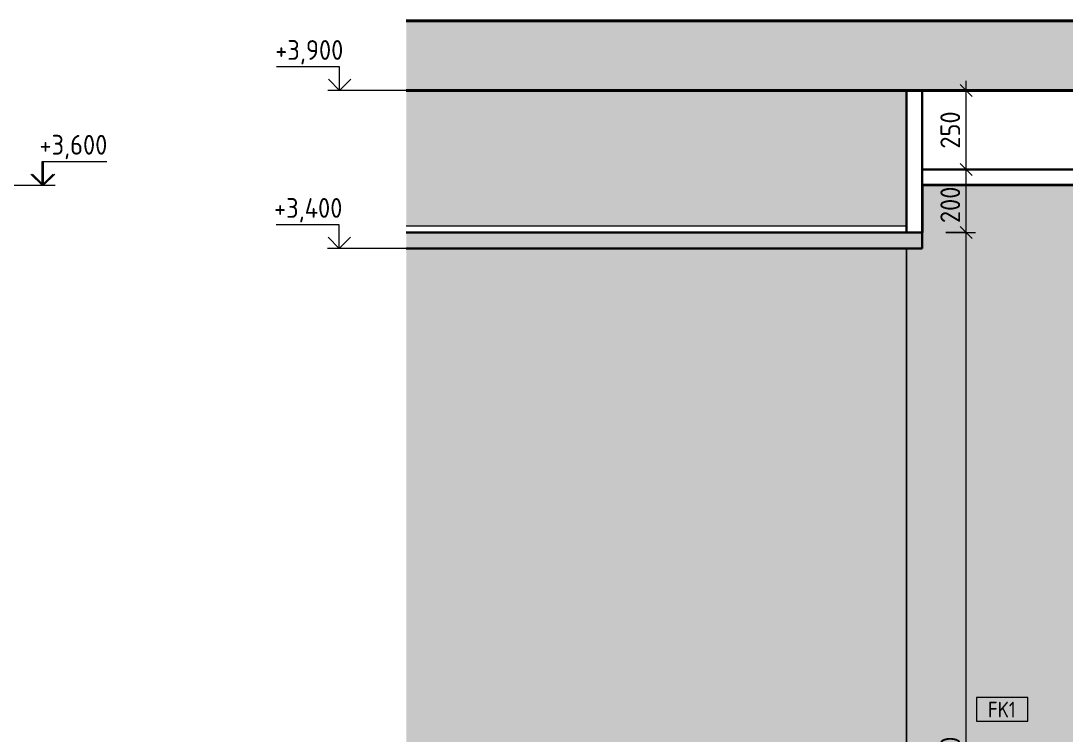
# Model space of a CAD drawing. Header units: millimetres. Extents: x 855 to 84199, y -1987 to 21700.
# Drawn here: x 78080 to 81388, y 1859 to 4120 of the extents above; entities that cross this region are included whole.
import ezdxf

# ---------------------------------------------------------------- set-up
doc = ezdxf.new("R2010")
doc.units = ezdxf.units.MM
for name, color, linetype, lineweight in [('A-ANNO-DIMS', 7, 'Continuous', 9), ('A-ANNO-DIMS-25', 7, 'Continuous', 9), ('A-WALL-IDEN', 7, 'Continuous', 9), ('A-WALL-PATT', 7, 'Continuous', 9), ('G-ANNO-DIMS', 7, 'Continuous', 9), ('G-ANNO-DIMS-1', 7, 'Continuous', 20), ('I-WALL', 7, 'Continuous', 9)]:
    doc.layers.add(name, color=color, linetype=linetype, lineweight=lineweight)
for name, color, linetype, lineweight, true_color in [('A-CLNG-1', 7, 'Continuous', 9, 0x787878), ('A-CLNG-FNSH-1', 7, 'Continuous', 30, 0x3c3c3c), ('A-FLOR-1', 7, 'Continuous', 9, 0x787878), ('A-FLOR-FNSH-1', 7, 'Continuous', 40, 0x3c3c3c), ('A-WALL-4', 7, 'Continuous', 30, 0x3c3c3c), ('A-WALL-FNSH-3', 7, 'Continuous', 30, 0x3c3c3c)]:
    doc.layers.add(name, color=color, linetype=linetype, lineweight=lineweight, true_color=true_color)
doc.styles.add('GOST Common_5', font='GOST_Common.ttf', dxfattribs={"width": 0.9, "height": 50})
doc.styles.add('ISOCPEUR_2', font='isocpeur.ttf', dxfattribs={"width": 0.9, "height": 62.5})
doc.dimstyles.new('ISO-2_5_0_9К_БОЛЬШОЙ_1', dxfattribs={"dimscale": 304.8, "dimtxt": 62.248823, "dimasz": 0.123031, "dimexe": 0.098425, "dimexo": 0.246063, "dimgap": 0, "dimtad": 1, "dimdec": 0, "dimrnd": 10, "dimzin": 0, "dimdsep": 46, "dimtxsty": 'ISOCPEUR_2', "dimblk1": 'OBLIQUE', "dimblk2": 'OBLIQUE', "dimsah": 1, "dimcen": 0.09, "dimdle": 0.098425, "dimazin": 0, "dimtfac": 1, "dimtdec": 4, "dimtix": 1, "dimtmove": 0, "dimatfit": 3, "dimfxl": 1, "dimtvp": 1, "dimtolj": 1, "dimtzin": 0, "dimarcsym": 2})
doc.dimstyles.new('ISO-2_5_0_9К_БОЛЬШОЙ_3', dxfattribs={"dimscale": 304.8, "dimtxt": 62.248823, "dimasz": 0.123031, "dimexe": 0.098425, "dimexo": 0.246063, "dimgap": 0, "dimtad": 1, "dimdec": 0, "dimrnd": 10, "dimzin": 0, "dimdsep": 46, "dimtxsty": 'ISOCPEUR_2', "dimblk1": 'OBLIQUE', "dimblk2": 'OBLIQUE', "dimsah": 1, "dimcen": 0.09, "dimdle": 0.098425, "dimazin": 0, "dimtfac": 1, "dimtdec": 4, "dimtix": 1, "dimtmove": 2, "dimatfit": 3, "dimfxl": 1, "dimtvp": 1, "dimtolj": 1, "dimtzin": 0, "dimarcsym": 2})

# ---------------------------------------------------------------- blocks, each defined once
blk = doc.blocks.new('Высотные отметки - Стрелка_Верх-17668718-Развертка 1_60-5')
at = {"layer": 'G-ANNO-DIMS'}
for p, q in [((110341, 75), (110141, 75)), ((110341, 0), (110341, 75)), ((110378.9, 0), (110303.9, 0))]:
    blk.add_line(p, q, dxfattribs=at)
at = {"layer": 'G-ANNO-DIMS-1'}
for q in [(110305.7, 35.4), (110376.4, 35.4)]:
    blk.add_line((110341, 0), q, dxfattribs=at)
blk = doc.blocks.new('М_стена_0001 - Типоразмер_без рамки-25382661-Развертка 1_60-6')
at = {"layer": 'A-WALL-IDEN'}
for p, q in [((-19943.6, 1738), (-20106.8, 1738)), ((-20106.8, 1738), (-20106.8, 1663)), ((-19943.6, 1663), (-19943.6, 1738)), ((-20106.8, 1663), (-19943.6, 1663))]:
    blk.add_line(p, q, dxfattribs=at)
blk = doc.blocks.new('DIMBLOCK128-Развертка 1_60-6')
at = {"layer": 'A-ANNO-DIMS-25'}
for p, q in [((81008.1, 3450), (81102.1, 3450)), ((81072.1, 3450), (81008.1, 3450)), ((81072.1, 100), (81072.1, 3450)), ((81120.6, 100), (81042.1, 100)), ((81072.1, 100), (81120.6, 100))]:
    blk.add_line(p, q, dxfattribs=at)
at = {"layer": 'A-ANNO-DIMS-25', "lineweight": 20}
for p, q in [((81072.1, 3450), (81053.4, 3468.8)), ((81072.1, 3450), (81090.9, 3431.2)), ((81072.1, 100), (81053.4, 118.7)), ((81072.1, 100), (81090.9, 81.2))]:
    blk.add_line(p, q, dxfattribs=at)
at = {"layer": 'A-ANNO-DIMS-25', "color": 0, "insert": (80990.5, 1696), "char_height": 62.5, "width": 189.619, "attachment_point": 1, "rotation": 90, "line_spacing_factor": 1.149209, "style": 'ISOCPEUR_2'}
blk.add_mtext('3350', dxfattribs=at)
blk = doc.blocks.new('_Oblique')
at = {"color": 0, "linetype": 'ByBlock', "lineweight": -2}
blk.add_line((-0.5, -0.5), (0.5, 0.5), dxfattribs=at)
blk = doc.blocks.new('DIMBLOCK129-Развертка 1_60-6')
at = {"layer": 'A-ANNO-DIMS-25'}
for p, q in [((81120.6, 3650), (81042.1, 3650)), ((81072.1, 3450), (81072.1, 3650)), ((81072.1, 3650), (81120.6, 3650)), ((81008.1, 3450), (81102.1, 3450)), ((81072.1, 3450), (81008.1, 3450))]:
    blk.add_line(p, q, dxfattribs=at)
at = {"layer": 'A-ANNO-DIMS-25', "lineweight": 20}
for p, q in [((81072.1, 3650), (81053.4, 3668.8)), ((81072.1, 3650), (81090.9, 3631.2)), ((81072.1, 3450), (81053.4, 3468.8)), ((81072.1, 3450), (81090.9, 3431.2))]:
    blk.add_line(p, q, dxfattribs=at)
at = {"layer": 'A-ANNO-DIMS-25', "color": 0, "insert": (80990.5, 3480), "char_height": 62.5, "width": 142.215, "attachment_point": 1, "rotation": 90, "line_spacing_factor": 1.149209, "style": 'ISOCPEUR_2'}
blk.add_mtext('200', dxfattribs=at)
blk = doc.blocks.new('DIMBLOCK130-Развертка 1_60-6')
at = {"layer": 'A-ANNO-DIMS-25', "lineweight": 20}
for p, q in [((81072.1, 3900), (81053.4, 3918.7)), ((81072.1, 3900), (81090.9, 3881.2)), ((81072.1, 3650), (81053.4, 3668.8)), ((81072.1, 3650), (81090.9, 3631.2))]:
    blk.add_line(p, q, dxfattribs=at)
at = {"layer": 'A-ANNO-DIMS-25'}
for p, q in [((81072.1, 3650), (81072.1, 3930)), ((81120.6, 3900), (81042.1, 3900)), ((81072.1, 3900), (81120.6, 3900)), ((81120.6, 3650), (81042.1, 3650)), ((81072.1, 3650), (81120.6, 3650))]:
    blk.add_line(p, q, dxfattribs=at)
at = {"layer": 'A-ANNO-DIMS-25', "color": 0, "insert": (80990.5, 3715.7), "char_height": 62.5, "width": 142.215, "attachment_point": 1, "rotation": 90, "line_spacing_factor": 1.149209, "style": 'ISOCPEUR_2'}
blk.add_mtext('250', dxfattribs=at)
blk = doc.blocks.new('Высотные отметки - Стрелка_Верх-17668718-Развертка 1_60-6')
at = {"layer": 'G-ANNO-DIMS'}
for p, q in [((-20916.2, 75), (-21116.2, 75)), ((-20916.2, 0), (-20916.2, 75)), ((-20878.3, 0), (-20953.3, 0))]:
    blk.add_line(p, q, dxfattribs=at)
at = {"layer": 'G-ANNO-DIMS-1'}
for q in [(-20951.6, 35.4), (-20880.9, 35.4)]:
    blk.add_line((-20916.2, 0), q, dxfattribs=at)

msp = doc.modelspace()

# ---------------------------------------------------------------- hatches: boundary and pattern name
at = {"layer": 'A-CLNG-1'}
msp.add_hatch(color=256, dxfattribs=at).paths.add_polyline_path([(80848.6, 3400), (80933.1, 3400), (80933.1, 3450), (79299.6, 3450), (79299.6, 3400), (80421.9, 3400)])
at = {"layer": 'A-FLOR-1'}
h = msp.add_hatch(dxfattribs=at)
h.set_pattern_fill('FP_38', color=256, style=0, pattern_type=2)
h.set_pattern_definition([(45, (83664.85, 0), (-14.25598, 14.25598), []), (45, (83679.106, 0), (-14.25598, 14.25598), [25.202, -5.04, 0.8382, -4.202])])
h.paths.add_polyline_path([(83788.6, 3900), (83788.6, 4120), (79299.6, 4120), (79299.6, 3900), (83227.5, 3900)])
at = {"layer": 'A-WALL-PATT'}
for points in [[(81403.8, 100), (81474.1, 100), (81474.1, 3470), (83788.6, 3470), (83788.6, 3600), (80933.1, 3600), (80933.1, 3599.1), (80934.1, 3599.1), (80934.1, 3450), (80933.1, 3450), (80933.1, 3400), (80883.6, 3400), (80883.6, 500.6), (81388.3, 500.6), (81388.4, 100)], [(79319.1, 100), (79405.5, 100), (79405.5, 250), (79405.1, 250), (79405.1, 1000.3), (80800.6, 1000.3), (80800.6, 500.6), (80883.1, 500.6), (80883.1, 3400), (79299.6, 3400), (79299.6, 500), (79300.1, 500), (79300.1, 450), (79319.1, 450), (79319.1, 250)]]:
    msp.add_hatch(color=256, dxfattribs=at).paths.add_polyline_path(points)
at = {"layer": 'I-WALL'}
msp.add_hatch(color=256, dxfattribs=at).paths.add_polyline_path([(79299.6, 3470), (80883.1, 3470), (80883.1, 3900), (79299.6, 3900)])

# ---------------------------------------------------------------- linework, layer by layer
at = {"layer": 'A-CLNG-FNSH-1'}
for p, q in [((83788.6, 3650), (80933.1, 3650)), ((80933.1, 3650), (80933.1, 3600)), ((83788.6, 3601), (80933.1, 3601)), ((80933.1, 3600), (83788.6, 3600)), ((80933.1, 3450), (79299.6, 3450)), ((80933.1, 3400), (80933.1, 3450)), ((79299.6, 3400), (80933.1, 3400))]:
    msp.add_line(p, q, dxfattribs=at)
at = {"layer": 'A-FLOR-FNSH-1'}
for p, q in [((83788.6, 4120), (79299.6, 4120)), ((79299.6, 3900), (83788.6, 3900))]:
    msp.add_line(p, q, dxfattribs=at)
at = {"layer": 'A-WALL-4'}
for p, q in [((80883.1, 3900), (80883.1, 3450)), ((80933.1, 3599.1), (80933.1, 3900))]:
    msp.add_line(p, q, dxfattribs=at)
at = {"layer": 'A-WALL-FNSH-3'}
for p, q in [((80934.1, 3599.1), (80933.1, 3599.1)), ((80933.1, 3599.1), (80933.1, 3450)), ((80934.1, 3450), (80934.1, 3599.1)), ((80933.1, 3450), (80934.1, 3450))]:
    msp.add_line(p, q, dxfattribs=at)
at = {"layer": 'G-ANNO-DIMS'}
for p, q in [((79537.7, 3900), (79088.4, 3900)), ((77901.6, 3600), (78100.5, 3600)), ((77948, 3600), (78113.2, 3600)), ((78100.5, 3600), (78147.1, 3600)), ((78113.2, 3600), (78151.3, 3600)), ((79537.7, 3400), (79087.4, 3400))]:
    msp.add_line(p, q, dxfattribs=at)
at = {"layer": 'I-WALL'}
for p, q in [((80883.1, 3470), (79299.6, 3470)), ((80883.1, 100), (80883.1, 3400)), ((80883.6, 3400), (80883.6, 100))]:
    msp.add_line(p, q, dxfattribs=at)

# ---------------------------------------------------------------- block references
at = {"layer": 'A-WALL-IDEN'}
msp.add_blockref('М_стена_0001 - Типоразмер_без рамки-25382661-Развертка 1_60-6', (101211.1, 240.5), dxfattribs=at)
at = {"layer": 'G-ANNO-DIMS'}
for p in [(100004.7, 3900), (100003.6, 3400)]:
    msp.add_blockref('Высотные отметки - Стрелка_Верх-17668718-Развертка 1_60-6', p, dxfattribs=at)
at = {"layer": 'G-ANNO-DIMS', "extrusion": (0, 0, -1)}
msp.add_blockref('Высотные отметки - Стрелка_Верх-17668718-Развертка 1_60-5', (-188492.4, 3600), dxfattribs=at)

# ---------------------------------------------------------------- texts
at = {"layer": 'A-WALL-IDEN', "insert": (81141, 1965), "char_height": 50, "width": 111.835, "attachment_point": 1, "style": 'GOST Common_5'}
msp.add_mtext('FK1', dxfattribs=at)

# ---------------------------------------------------------------- dimensions: what is measured, and where the dimension line sits
at = {"layer": 'A-ANNO-DIMS'}
for base, p1, p2, override, picture, middle in [((81072.1, 3900), (81045.6, 3650), (81045.6, 3900), {"dimpost": '<>', "dimfxl": 250}, 'DIMBLOCK130-Развертка 1_60-6', (81040.9, 3775)), ((81072.1, 3450), (81045.6, 100), (80933.1, 3450), {"dimpost": '<>', "dimfxl": 3351.888531}, 'DIMBLOCK128-Развертка 1_60-6', (81040.9, 1775))]:
    dim = msp.add_linear_dim(base=base, p1=p1, p2=p2, angle=90, dimstyle='ISO-2_5_0_9К_БОЛЬШОЙ_1', override=override, dxfattribs=at)
    dim.commit()
    dim.dimension.update_dxf_attribs({"geometry": picture, "text_midpoint": middle})
dim = msp.add_linear_dim(base=(81072.1, 3650), p1=(80933.1, 3450), p2=(81045.6, 3650), angle=90, dimstyle='ISO-2_5_0_9К_БОЛЬШОЙ_3', override={"dimpost": '<>', "dimfxl": 229.470531}, dxfattribs=at)
dim.commit()
dim.dimension.update_dxf_attribs({"geometry": 'DIMBLOCK129-Развертка 1_60-6', "text_midpoint": (81032.1, 3551.1), "dimtype": 160, "text_rotation": 90})

# ---------------------------------------------------------------- next in the draw order: texts
at = {"layer": 'G-ANNO-DIMS', "char_height": 62.5, "attachment_point": 1, "line_spacing_factor": 1.149209, "style": 'ISOCPEUR_2', "bg_fill": 3, "box_fill_scale": 1.25, "bg_fill_color": 256, "bg_fill_true_color": 13158600, "bg_fill_transparency": 0}
for s, insert, width in [('+3,900', (78884.8, 4059.2), 254.705), ('+3,600', (78142.7, 3759.2), 254.705), ('+3,400', (78881, 3559.2), 261.428)]:
    msp.add_mtext(s, dxfattribs=dict(at, insert=insert, width=width))

# ---------------------------------------------------------------- next in the draw order: block references
at = {"layer": 'G-ANNO-DIMS', "extrusion": (0, 0, -1)}
msp.add_blockref('Высотные отметки - Стрелка_Верх-17668718-Развертка 1_60-5', (-188488.1, 3600), dxfattribs=at)

# ---------------------------------------------------------------- next in the draw order: texts
at = {"layer": 'G-ANNO-DIMS', "insert": (78138.5, 3759.2), "char_height": 62.5, "width": 254.705, "attachment_point": 1, "line_spacing_factor": 1.149209, "style": 'ISOCPEUR_2', "bg_fill": 3, "box_fill_scale": 1.25, "bg_fill_color": 256, "bg_fill_true_color": 13158600, "bg_fill_transparency": 0}
msp.add_mtext('+3,600', dxfattribs=at)

doc.saveas('drawing.dxf')
